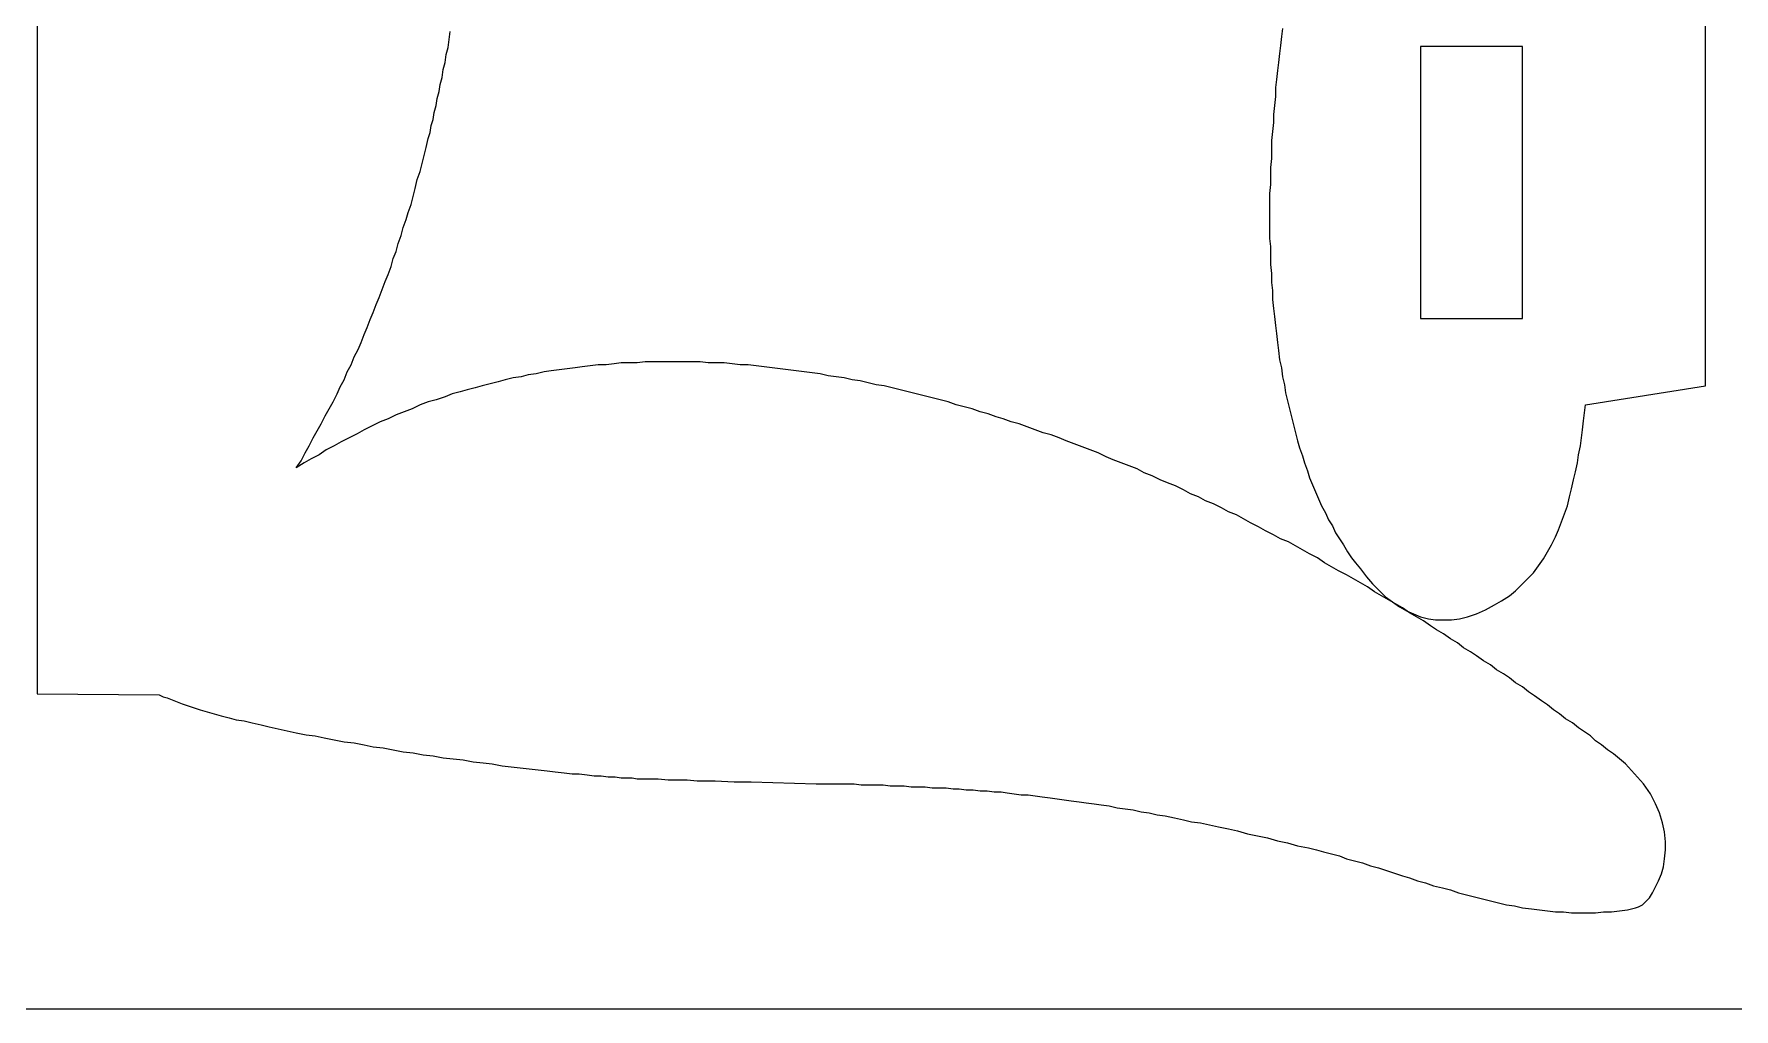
# Model space of a CAD drawing. Extents: x 11 to 591, y 39 to 419.
# Drawn here: x 205.69 to 248.18, y 38.96 to 63.32 of the extents above; entities that cross this region are included whole.
import ezdxf

# ---------------------------------------------------------------- set-up
doc = ezdxf.new("R2010")
doc.units = 0
doc.layers.get('0').update_dxf_attribs({"linetype": 'CONTINUOUS'})

msp = doc.modelspace()

# ---------------------------------------------------------------- linework, layer by layer
at = {"color": 3}
for p, q in [((247.465419, 54.530266), (247.465419, 81.630266)), ((205.765419, 73.930266), (205.765419, 46.830266)), ((216.065419, 63.180266), (216.090419, 63.380266)), ((236.890419, 63.455266), (236.865419, 63.255266)), ((215.990419, 62.805266), (216.040419, 62.980266)), ((216.040419, 62.980266), (216.065419, 63.180266)), ((236.840419, 63.030266), (236.815419, 62.830266)), ((236.865419, 63.255266), (236.840419, 63.030266)), ((215.915419, 62.430266), (215.965419, 62.605266)), ((215.965419, 62.605266), (215.990419, 62.805266)), ((236.790419, 62.605266), (236.765419, 62.405266)), ((236.815419, 62.830266), (236.790419, 62.605266)), ((215.815419, 61.880266), (215.840419, 62.055266)), ((215.840419, 62.055266), (215.890419, 62.230266)), ((215.890419, 62.230266), (215.915419, 62.430266)), ((236.740419, 62.180266), (236.715419, 61.980266)), ((236.765419, 62.405266), (236.740419, 62.180266)), ((215.740419, 61.530266), (215.765419, 61.705266)), ((215.765419, 61.705266), (215.815419, 61.880266)), ((236.715419, 61.755266), (236.690419, 61.530266)), ((236.715419, 61.980266), (236.715419, 61.755266)), ((215.665419, 61.180266), (215.690419, 61.355266)), ((215.690419, 61.355266), (215.740419, 61.530266)), ((236.690419, 61.530266), (236.665419, 61.305266)), ((236.665419, 61.305266), (236.665419, 61.105266)), ((215.540419, 60.705266), (215.590419, 60.855266)), ((215.590419, 60.855266), (215.615419, 61.030266)), ((215.615419, 61.030266), (215.665419, 61.180266)), ((236.640419, 60.880266), (236.615419, 60.655266)), ((236.665419, 61.105266), (236.640419, 60.880266)), ((215.440419, 60.280266), (215.490419, 60.480266)), ((215.490419, 60.480266), (215.540419, 60.705266)), ((236.615419, 60.655266), (236.615419, 60.430266)), ((236.615419, 60.430266), (236.615419, 60.205266)), ((215.340419, 59.880266), (215.390419, 60.080266)), ((215.390419, 60.080266), (215.440419, 60.280266)), ((236.615419, 60.205266), (236.590419, 59.980266)), ((236.590419, 59.980266), (236.590419, 59.780266)), ((215.215419, 59.455266), (215.265419, 59.680266)), ((215.265419, 59.680266), (215.340419, 59.880266)), ((236.590419, 59.555266), (236.565419, 59.330266)), ((236.590419, 59.780266), (236.590419, 59.555266)), ((215.115419, 59.055266), (215.165419, 59.255266)), ((215.165419, 59.255266), (215.215419, 59.455266)), ((236.565419, 59.330266), (236.565419, 59.105266)), ((236.565419, 59.105266), (236.565419, 58.880266)), ((214.915419, 58.480266), (214.990419, 58.680266)), ((214.990419, 58.680266), (215.040419, 58.855266)), ((215.040419, 58.855266), (215.115419, 59.055266)), ((236.565419, 58.880266), (236.565419, 58.655266)), ((236.565419, 58.655266), (236.565419, 58.430266)), ((214.790419, 58.080266), (214.865419, 58.280266)), ((214.865419, 58.280266), (214.915419, 58.480266)), ((236.565419, 58.430266), (236.565419, 58.205266)), ((214.665419, 57.705266), (214.740419, 57.880266)), ((214.740419, 57.880266), (214.790419, 58.080266)), ((236.565419, 58.205266), (236.590419, 58.005266)), ((236.590419, 58.005266), (236.590419, 57.780266)), ((214.540419, 57.305266), (214.615419, 57.505266)), ((214.615419, 57.505266), (214.665419, 57.705266)), ((236.590419, 57.780266), (236.590419, 57.555266)), ((236.590419, 57.555266), (236.615419, 57.330266)), ((214.390419, 56.930266), (214.465419, 57.130266)), ((214.465419, 57.130266), (214.540419, 57.305266)), ((236.615419, 57.330266), (236.615419, 57.105266)), ((236.615419, 57.105266), (236.640419, 56.905266)), ((214.165419, 56.355266), (214.240419, 56.555266)), ((214.240419, 56.555266), (214.315419, 56.730266)), ((214.315419, 56.730266), (214.390419, 56.930266)), ((236.640419, 56.905266), (236.640419, 56.680266)), ((236.640419, 56.680266), (236.665419, 56.455266)), ((214.015419, 55.980266), (214.090419, 56.180266)), ((214.090419, 56.180266), (214.165419, 56.355266)), ((236.665419, 56.455266), (236.690419, 56.255266)), ((236.690419, 56.255266), (236.715419, 56.030266)), ((213.865419, 55.605266), (213.940419, 55.805266)), ((213.940419, 55.805266), (214.015419, 55.980266)), ((236.715419, 56.030266), (236.740419, 55.830266)), ((236.740419, 55.830266), (236.765419, 55.605266)), ((213.615419, 55.055266), (213.690419, 55.255266)), ((213.690419, 55.255266), (213.790419, 55.430266)), ((213.790419, 55.430266), (213.865419, 55.605266)), ((236.765419, 55.605266), (236.790419, 55.405266)), ((236.790419, 55.405266), (236.815419, 55.180266)), ((213.440419, 54.680266), (213.515419, 54.880266)), ((213.515419, 54.880266), (213.615419, 55.055266)), ((218.240419, 54.830266), (218.040419, 54.805266)), ((218.440419, 54.880266), (218.240419, 54.830266)), ((218.615419, 54.905266), (218.440419, 54.880266)), ((218.815419, 54.930266), (218.615419, 54.905266)), ((219.015419, 54.955266), (218.815419, 54.930266)), ((219.215419, 54.980266), (219.015419, 54.955266)), ((219.390419, 55.005266), (219.215419, 54.980266)), ((219.590419, 55.030266), (219.390419, 55.005266)), ((219.790419, 55.055266), (219.590419, 55.030266)), ((219.990419, 55.055266), (219.790419, 55.055266)), ((220.190419, 55.080266), (219.990419, 55.055266)), ((220.365419, 55.105266), (220.190419, 55.080266)), ((220.565419, 55.105266), (220.365419, 55.105266)), ((220.765419, 55.105266), (220.565419, 55.105266)), ((220.965419, 55.130266), (220.765419, 55.105266)), ((221.165419, 55.130266), (220.965419, 55.130266)), ((221.365419, 55.130266), (221.165419, 55.130266)), ((221.565419, 55.130266), (221.365419, 55.130266)), ((221.765419, 55.130266), (221.565419, 55.130266)), ((221.965419, 55.130266), (221.765419, 55.130266)), ((222.140419, 55.130266), (221.965419, 55.130266)), ((222.340419, 55.130266), (222.140419, 55.130266)), ((222.540419, 55.105266), (222.340419, 55.130266)), ((222.740419, 55.105266), (222.540419, 55.105266)), ((222.940419, 55.105266), (222.740419, 55.105266)), ((223.140419, 55.080266), (222.940419, 55.105266)), ((223.340419, 55.055266), (223.140419, 55.080266)), ((223.540419, 55.055266), (223.340419, 55.055266)), ((223.740419, 55.030266), (223.540419, 55.055266)), ((223.940419, 55.005266), (223.740419, 55.030266)), ((224.140419, 54.980266), (223.940419, 55.005266)), ((224.340419, 54.955266), (224.140419, 54.980266)), ((224.540419, 54.930266), (224.340419, 54.955266)), ((224.740419, 54.905266), (224.540419, 54.930266)), ((224.940419, 54.880266), (224.740419, 54.905266)), ((225.140419, 54.855266), (224.940419, 54.880266)), ((225.340419, 54.830266), (225.140419, 54.855266)), ((225.540419, 54.780266), (225.340419, 54.830266)), ((236.815419, 55.180266), (236.865419, 54.980266)), ((236.865419, 54.980266), (236.890419, 54.755266)), ((213.265419, 54.330266), (213.340419, 54.505266)), ((213.340419, 54.505266), (213.440419, 54.680266)), ((216.515419, 54.430266), (216.340419, 54.380266)), ((216.715419, 54.480266), (216.515419, 54.430266)), ((216.890419, 54.530266), (216.715419, 54.480266)), ((217.090419, 54.580266), (216.890419, 54.530266)), ((217.290419, 54.630266), (217.090419, 54.580266)), ((217.465419, 54.680266), (217.290419, 54.630266)), ((217.665419, 54.730266), (217.465419, 54.680266)), ((217.865419, 54.755266), (217.665419, 54.730266)), ((218.040419, 54.805266), (217.865419, 54.755266)), ((225.740419, 54.755266), (225.540419, 54.780266)), ((225.940419, 54.730266), (225.740419, 54.755266)), ((226.140419, 54.680266), (225.940419, 54.730266)), ((226.340419, 54.655266), (226.140419, 54.680266)), ((226.540419, 54.605266), (226.340419, 54.655266)), ((226.740419, 54.555266), (226.540419, 54.605266)), ((226.940419, 54.530266), (226.740419, 54.555266)), ((227.140419, 54.480266), (226.940419, 54.530266)), ((227.340419, 54.430266), (227.140419, 54.480266)), ((227.540419, 54.380266), (227.340419, 54.430266)), ((236.890419, 54.755266), (236.940419, 54.555266)), ((236.940419, 54.555266), (236.965419, 54.355266)), ((244.465419, 54.055266), (247.465419, 54.530266)), ((213.065419, 53.955266), (213.165419, 54.130266)), ((213.165419, 54.130266), (213.265419, 54.330266)), ((215.340419, 54.055266), (215.140419, 53.955266)), ((215.540419, 54.130266), (215.340419, 54.055266)), ((215.740419, 54.180266), (215.540419, 54.130266)), ((215.965419, 54.255266), (215.740419, 54.180266)), ((216.140419, 54.330266), (215.965419, 54.255266)), ((216.340419, 54.380266), (216.140419, 54.330266)), ((227.740419, 54.330266), (227.540419, 54.380266)), ((227.940419, 54.280266), (227.740419, 54.330266)), ((228.140419, 54.230266), (227.940419, 54.280266)), ((228.340419, 54.180266), (228.140419, 54.230266)), ((228.540419, 54.130266), (228.340419, 54.180266)), ((228.740419, 54.055266), (228.540419, 54.130266)), ((228.940419, 54.005266), (228.740419, 54.055266)), ((229.140419, 53.955266), (228.940419, 54.005266)), ((236.965419, 54.355266), (237.015419, 54.155266)), ((237.015419, 54.155266), (237.065419, 53.955266)), ((244.440419, 53.855266), (244.465419, 54.055266)), ((212.765419, 53.405266), (212.865419, 53.580266)), ((212.865419, 53.580266), (212.965419, 53.780266)), ((212.965419, 53.780266), (213.065419, 53.955266)), ((214.340419, 53.630266), (214.140419, 53.530266)), ((214.540419, 53.705266), (214.340419, 53.630266)), ((214.740419, 53.805266), (214.540419, 53.705266)), ((214.940419, 53.880266), (214.740419, 53.805266)), ((215.140419, 53.955266), (214.940419, 53.880266)), ((229.340419, 53.880266), (229.140419, 53.955266)), ((229.540419, 53.830266), (229.340419, 53.880266)), ((229.740419, 53.755266), (229.540419, 53.830266)), ((229.915419, 53.705266), (229.740419, 53.755266)), ((230.115419, 53.630266), (229.915419, 53.705266)), ((230.315419, 53.580266), (230.115419, 53.630266)), ((230.515419, 53.505266), (230.315419, 53.580266)), ((237.065419, 53.955266), (237.115419, 53.755266)), ((237.115419, 53.755266), (237.165419, 53.555266)), ((237.165419, 53.555266), (237.215419, 53.355266)), ((244.390419, 53.430266), (244.415419, 53.655266)), ((244.415419, 53.655266), (244.440419, 53.855266)), ((212.565419, 53.030266), (212.665419, 53.230266)), ((212.665419, 53.230266), (212.765419, 53.405266)), ((213.365419, 53.130266), (213.190419, 53.030266)), ((213.565419, 53.230266), (213.365419, 53.130266)), ((213.765419, 53.330266), (213.565419, 53.230266)), ((213.940419, 53.430266), (213.765419, 53.330266)), ((214.140419, 53.530266), (213.940419, 53.430266)), ((230.715419, 53.430266), (230.515419, 53.505266)), ((230.915419, 53.355266), (230.715419, 53.430266)), ((231.115419, 53.305266), (230.915419, 53.355266)), ((231.315419, 53.230266), (231.115419, 53.305266)), ((231.490419, 53.155266), (231.315419, 53.230266)), ((231.690419, 53.080266), (231.490419, 53.155266)), ((237.215419, 53.355266), (237.265419, 53.155266)), ((237.265419, 53.155266), (237.315419, 52.980266)), ((244.340419, 53.030266), (244.365419, 53.230266)), ((244.365419, 53.230266), (244.390419, 53.430266)), ((212.365419, 52.655266), (212.465419, 52.855266)), ((212.615419, 52.705266), (212.440419, 52.605266)), ((212.465419, 52.855266), (212.565419, 53.030266)), ((212.815419, 52.805266), (212.615419, 52.705266)), ((212.990419, 52.930266), (212.815419, 52.805266)), ((213.190419, 53.030266), (212.990419, 52.930266)), ((231.890419, 53.005266), (231.690419, 53.080266)), ((232.090419, 52.930266), (231.890419, 53.005266)), ((232.290419, 52.855266), (232.090419, 52.930266)), ((232.490419, 52.755266), (232.290419, 52.855266)), ((232.665419, 52.680266), (232.490419, 52.755266)), ((237.315419, 52.980266), (237.390419, 52.780266)), ((237.390419, 52.780266), (237.440419, 52.605266)), ((244.265419, 52.605266), (244.290419, 52.805266)), ((244.290419, 52.805266), (244.340419, 53.030266)), ((212.240419, 52.480266), (212.365419, 52.655266)), ((212.440419, 52.605266), (212.240419, 52.480266)), ((232.865419, 52.605266), (232.665419, 52.680266)), ((233.065419, 52.530266), (232.865419, 52.605266)), ((233.265419, 52.455266), (233.065419, 52.530266)), ((233.440419, 52.355266), (233.265419, 52.455266)), ((233.640419, 52.280266), (233.440419, 52.355266)), ((233.840419, 52.180266), (233.640419, 52.280266)), ((237.440419, 52.605266), (237.515419, 52.405266)), ((237.515419, 52.405266), (237.565419, 52.230266)), ((244.165419, 52.180266), (244.215419, 52.380266)), ((244.215419, 52.380266), (244.265419, 52.605266)), ((234.015419, 52.105266), (233.840419, 52.180266)), ((234.215419, 52.030266), (234.015419, 52.105266)), ((234.415419, 51.930266), (234.215419, 52.030266)), ((234.590419, 51.830266), (234.415419, 51.930266)), ((237.565419, 52.230266), (237.640419, 52.055266)), ((237.640419, 52.055266), (237.715419, 51.880266)), ((237.715419, 51.880266), (237.790419, 51.705266)), ((244.065419, 51.755266), (244.115419, 51.955266)), ((244.115419, 51.955266), (244.165419, 52.180266)), ((234.790419, 51.755266), (234.590419, 51.830266)), ((234.965419, 51.655266), (234.790419, 51.755266)), ((235.165419, 51.580266), (234.965419, 51.655266)), ((235.365419, 51.480266), (235.165419, 51.580266)), ((235.540419, 51.380266), (235.365419, 51.480266)), ((237.790419, 51.705266), (237.865419, 51.530266)), ((237.865419, 51.530266), (237.965419, 51.355266)), ((243.940419, 51.330266), (244.015419, 51.530266)), ((244.015419, 51.530266), (244.065419, 51.755266)), ((235.740419, 51.305266), (235.540419, 51.380266)), ((235.915419, 51.205266), (235.740419, 51.305266)), ((236.090419, 51.105266), (235.915419, 51.205266)), ((236.290419, 51.005266), (236.090419, 51.105266)), ((236.465419, 50.905266), (236.290419, 51.005266)), ((237.965419, 51.355266), (238.040419, 51.180266)), ((238.040419, 51.180266), (238.140419, 51.030266)), ((238.140419, 51.030266), (238.215419, 50.855266)), ((243.790419, 50.930266), (243.865419, 51.130266)), ((243.865419, 51.130266), (243.940419, 51.330266)), ((236.665419, 50.805266), (236.465419, 50.905266)), ((236.840419, 50.705266), (236.665419, 50.805266)), ((237.040419, 50.630266), (236.840419, 50.705266)), ((237.215419, 50.530266), (237.040419, 50.630266)), ((238.215419, 50.855266), (238.315419, 50.705266)), ((238.315419, 50.705266), (238.415419, 50.555266)), ((243.615419, 50.555266), (243.715419, 50.755266)), ((243.715419, 50.755266), (243.790419, 50.930266)), ((237.390419, 50.430266), (237.215419, 50.530266)), ((237.565419, 50.330266), (237.390419, 50.430266)), ((237.765419, 50.230266), (237.565419, 50.330266)), ((237.940419, 50.105266), (237.765419, 50.230266)), ((238.415419, 50.555266), (238.515419, 50.380266)), ((238.515419, 50.380266), (238.615419, 50.230266)), ((238.615419, 50.230266), (238.715419, 50.105266)), ((243.290419, 50.030266), (243.415419, 50.205266)), ((243.415419, 50.205266), (243.515419, 50.380266)), ((243.515419, 50.380266), (243.615419, 50.555266)), ((238.115419, 50.005266), (237.940419, 50.105266)), ((238.290419, 49.905266), (238.115419, 50.005266)), ((238.490419, 49.805266), (238.290419, 49.905266)), ((238.665419, 49.705266), (238.490419, 49.805266)), ((238.715419, 50.105266), (238.840419, 49.955266)), ((238.840419, 49.955266), (238.990419, 49.755266)), ((238.990419, 49.755266), (239.140419, 49.580266)), ((243.015419, 49.705266), (243.165419, 49.855266)), ((243.165419, 49.855266), (243.290419, 50.030266)), ((238.840419, 49.605266), (238.665419, 49.705266)), ((239.015419, 49.505266), (238.840419, 49.605266)), ((239.190419, 49.380266), (239.015419, 49.505266)), ((239.140419, 49.580266), (239.315419, 49.405266)), ((239.365419, 49.280266), (239.190419, 49.380266)), ((239.315419, 49.405266), (239.465419, 49.255266)), ((242.565419, 49.280266), (242.715419, 49.405266)), ((242.715419, 49.405266), (242.865419, 49.555266)), ((242.865419, 49.555266), (243.015419, 49.705266)), ((239.540419, 49.180266), (239.365419, 49.280266)), ((239.465419, 49.255266), (239.640419, 49.130266)), ((239.715419, 49.080266), (239.540419, 49.180266)), ((239.640419, 49.130266), (239.815419, 49.005266)), ((239.890419, 48.980266), (239.715419, 49.080266)), ((239.815419, 49.005266), (239.990419, 48.905266)), ((240.065419, 48.855266), (239.890419, 48.980266)), ((239.990419, 48.905266), (240.165419, 48.830266)), ((241.740419, 48.830266), (241.965419, 48.930266)), ((241.965419, 48.930266), (242.190419, 49.055266)), ((242.190419, 49.055266), (242.365419, 49.155266)), ((242.365419, 49.155266), (242.565419, 49.280266)), ((240.240419, 48.755266), (240.065419, 48.855266)), ((240.165419, 48.830266), (240.340419, 48.755266)), ((240.415419, 48.655266), (240.240419, 48.755266)), ((240.340419, 48.755266), (240.540419, 48.705266)), ((240.590419, 48.530266), (240.415419, 48.655266)), ((240.540419, 48.705266), (240.715419, 48.680266)), ((240.740419, 48.430266), (240.590419, 48.530266)), ((240.715419, 48.680266), (240.915419, 48.680266)), ((240.915419, 48.680266), (241.115419, 48.680266)), ((241.115419, 48.680266), (241.315419, 48.705266)), ((241.315419, 48.705266), (241.515419, 48.755266)), ((241.515419, 48.755266), (241.740419, 48.830266)), ((240.915419, 48.330266), (240.740419, 48.430266)), ((241.090419, 48.205266), (240.915419, 48.330266)), ((241.265419, 48.105266), (241.090419, 48.205266)), ((241.415419, 47.980266), (241.265419, 48.105266)), ((241.590419, 47.880266), (241.415419, 47.980266)), ((241.740419, 47.780266), (241.590419, 47.880266)), ((241.915419, 47.655266), (241.740419, 47.780266)), ((242.090419, 47.555266), (241.915419, 47.655266)), ((242.240419, 47.430266), (242.090419, 47.555266)), ((242.415419, 47.330266), (242.240419, 47.430266)), ((242.565419, 47.230266), (242.415419, 47.330266)), ((242.715419, 47.105266), (242.565419, 47.230266)), ((205.765419, 46.830266), (208.815419, 46.805266)), ((208.815419, 46.805266), (208.915419, 46.755266)), ((208.915419, 46.755266), (209.015419, 46.730266)), ((242.890419, 47.005266), (242.715419, 47.105266)), ((243.040419, 46.880266), (242.890419, 47.005266)), ((243.190419, 46.780266), (243.040419, 46.880266)), ((243.365419, 46.655266), (243.190419, 46.780266)), ((209.015419, 46.730266), (209.140419, 46.680266)), ((209.140419, 46.680266), (209.265419, 46.630266)), ((209.265419, 46.630266), (209.390419, 46.580266)), ((209.390419, 46.580266), (209.540419, 46.530266)), ((209.540419, 46.530266), (209.690419, 46.480266)), ((209.690419, 46.480266), (209.840419, 46.430266)), ((209.840419, 46.430266), (210.015419, 46.380266)), ((210.015419, 46.380266), (210.190419, 46.330266)), ((210.190419, 46.330266), (210.365419, 46.280266)), ((243.515419, 46.555266), (243.365419, 46.655266)), ((243.665419, 46.430266), (243.515419, 46.555266)), ((243.815419, 46.330266), (243.665419, 46.430266)), ((243.965419, 46.205266), (243.815419, 46.330266)), ((210.365419, 46.280266), (210.565419, 46.230266)), ((210.565419, 46.230266), (210.740419, 46.180266)), ((210.740419, 46.180266), (210.940419, 46.155266)), ((210.940419, 46.155266), (211.140419, 46.105266)), ((211.140419, 46.105266), (211.365419, 46.055266)), ((211.365419, 46.055266), (211.565419, 46.005266)), ((211.565419, 46.005266), (211.790419, 45.955266)), ((211.790419, 45.955266), (212.015419, 45.905266)), ((212.015419, 45.905266), (212.240419, 45.855266)), ((244.140419, 46.105266), (243.965419, 46.205266)), ((244.290419, 45.980266), (244.140419, 46.105266)), ((244.440419, 45.880266), (244.290419, 45.980266)), ((212.240419, 45.855266), (212.490419, 45.805266)), ((212.490419, 45.805266), (212.715419, 45.780266)), ((212.715419, 45.780266), (212.940419, 45.730266)), ((212.940419, 45.730266), (213.190419, 45.680266)), ((213.190419, 45.680266), (213.440419, 45.630266)), ((213.440419, 45.630266), (213.690419, 45.605266)), ((213.690419, 45.605266), (213.940419, 45.555266)), ((213.940419, 45.555266), (214.165419, 45.505266)), ((214.165419, 45.505266), (214.415419, 45.480266)), ((214.415419, 45.480266), (214.665419, 45.430266)), ((244.590419, 45.780266), (244.440419, 45.880266)), ((244.715419, 45.655266), (244.590419, 45.780266)), ((244.865419, 45.555266), (244.715419, 45.655266)), ((245.015419, 45.430266), (244.865419, 45.555266)), ((214.665419, 45.430266), (214.915419, 45.380266)), ((214.915419, 45.380266), (215.165419, 45.355266)), ((215.165419, 45.355266), (215.415419, 45.305266)), ((215.415419, 45.305266), (215.665419, 45.280266)), ((215.665419, 45.280266), (215.915419, 45.230266)), ((215.915419, 45.230266), (216.165419, 45.205266)), ((216.165419, 45.205266), (216.415419, 45.180266)), ((216.415419, 45.180266), (216.665419, 45.130266)), ((216.665419, 45.130266), (216.915419, 45.105266)), ((216.915419, 45.105266), (217.140419, 45.080266)), ((217.140419, 45.080266), (217.390419, 45.030266)), ((245.165419, 45.330266), (245.015419, 45.430266)), ((245.465419, 45.080266), (245.165419, 45.330266)), ((245.690419, 44.830266), (245.465419, 45.080266)), ((217.390419, 45.030266), (217.615419, 45.005266)), ((217.615419, 45.005266), (217.840419, 44.980266)), ((217.840419, 44.980266), (218.065419, 44.955266)), ((218.065419, 44.955266), (218.290419, 44.930266)), ((218.290419, 44.930266), (218.515419, 44.905266)), ((218.515419, 44.905266), (218.715419, 44.880266)), ((218.715419, 44.880266), (218.940419, 44.855266)), ((218.940419, 44.855266), (219.140419, 44.830266)), ((219.140419, 44.830266), (219.315419, 44.830266)), ((219.315419, 44.830266), (219.515419, 44.805266)), ((219.515419, 44.805266), (219.690419, 44.780266)), ((219.690419, 44.780266), (219.865419, 44.780266)), ((219.865419, 44.780266), (220.040419, 44.755266)), ((220.040419, 44.755266), (220.215419, 44.755266)), ((220.215419, 44.755266), (220.365419, 44.730266)), ((220.365419, 44.730266), (220.515419, 44.730266)), ((220.515419, 44.730266), (220.640419, 44.730266)), ((220.640419, 44.730266), (220.765419, 44.705266)), ((220.765419, 44.705266), (221.040419, 44.705266)), ((221.040419, 44.705266), (221.290419, 44.705266)), ((221.290419, 44.705266), (221.540419, 44.680266)), ((221.540419, 44.680266), (221.790419, 44.680266)), ((221.790419, 44.680266), (222.015419, 44.680266)), ((222.015419, 44.680266), (222.265419, 44.655266)), ((222.265419, 44.655266), (222.490419, 44.655266)), ((222.490419, 44.655266), (222.715419, 44.655266)), ((222.715419, 44.655266), (223.190419, 44.630266)), ((223.190419, 44.630266), (223.615419, 44.630266)), ((223.615419, 44.630266), (225.240419, 44.580266)), ((245.915419, 44.580266), (245.690419, 44.830266)), ((225.240419, 44.580266), (225.640419, 44.580266)), ((225.640419, 44.580266), (226.015419, 44.580266)), ((226.015419, 44.580266), (226.190419, 44.580266)), ((226.190419, 44.580266), (226.365419, 44.555266)), ((226.365419, 44.555266), (226.565419, 44.555266)), ((226.565419, 44.555266), (226.740419, 44.555266)), ((226.740419, 44.555266), (226.915419, 44.555266)), ((226.915419, 44.555266), (227.090419, 44.530266)), ((227.090419, 44.530266), (227.265419, 44.530266)), ((227.265419, 44.530266), (227.440419, 44.530266)), ((227.440419, 44.530266), (227.615419, 44.505266)), ((227.615419, 44.505266), (227.790419, 44.505266)), ((227.790419, 44.505266), (227.965419, 44.505266)), ((227.965419, 44.505266), (228.140419, 44.480266)), ((228.140419, 44.480266), (228.315419, 44.480266)), ((228.315419, 44.480266), (228.490419, 44.480266)), ((228.490419, 44.480266), (228.665419, 44.455266)), ((228.665419, 44.455266), (228.815419, 44.455266)), ((228.815419, 44.455266), (228.990419, 44.430266)), ((228.990419, 44.430266), (229.165419, 44.430266)), ((229.165419, 44.430266), (229.340419, 44.405266)), ((229.340419, 44.405266), (229.515419, 44.405266)), ((229.515419, 44.405266), (229.690419, 44.380266)), ((229.690419, 44.380266), (229.865419, 44.380266)), ((229.865419, 44.380266), (230.015419, 44.355266)), ((230.015419, 44.355266), (230.190419, 44.330266)), ((230.190419, 44.330266), (230.365419, 44.305266)), ((230.365419, 44.305266), (230.540419, 44.305266)), ((230.540419, 44.305266), (230.715419, 44.280266)), ((230.715419, 44.280266), (230.890419, 44.255266)), ((230.890419, 44.255266), (231.090419, 44.230266)), ((231.090419, 44.230266), (231.265419, 44.205266)), ((231.265419, 44.205266), (231.440419, 44.180266)), ((246.090419, 44.330266), (245.915419, 44.580266)), ((246.215419, 44.080266), (246.090419, 44.330266)), ((231.440419, 44.180266), (231.615419, 44.155266)), ((231.615419, 44.155266), (231.815419, 44.130266)), ((231.815419, 44.130266), (231.990419, 44.105266)), ((231.990419, 44.105266), (232.190419, 44.080266)), ((232.190419, 44.080266), (232.365419, 44.055266)), ((232.365419, 44.055266), (232.565419, 44.030266)), ((232.565419, 44.030266), (232.765419, 43.980266)), ((232.765419, 43.980266), (232.965419, 43.955266)), ((232.965419, 43.955266), (233.165419, 43.930266)), ((233.165419, 43.930266), (233.365419, 43.880266)), ((233.365419, 43.880266), (233.565419, 43.855266)), ((233.565419, 43.855266), (233.765419, 43.805266)), ((233.765419, 43.805266), (233.965419, 43.780266)), ((233.965419, 43.780266), (234.190419, 43.730266)), ((246.315419, 43.855266), (246.215419, 44.080266)), ((246.390419, 43.605266), (246.315419, 43.855266)), ((234.190419, 43.730266), (234.415419, 43.680266)), ((234.415419, 43.680266), (234.615419, 43.630266)), ((234.615419, 43.630266), (234.840419, 43.605266)), ((234.840419, 43.605266), (235.065419, 43.555266)), ((235.065419, 43.555266), (235.290419, 43.505266)), ((235.290419, 43.505266), (235.540419, 43.455266)), ((235.540419, 43.455266), (235.765419, 43.405266)), ((235.765419, 43.405266), (236.015419, 43.330266)), ((246.440419, 43.380266), (246.390419, 43.605266)), ((246.465419, 43.130266), (246.440419, 43.380266)), ((236.015419, 43.330266), (236.265419, 43.280266)), ((236.265419, 43.280266), (236.515419, 43.230266)), ((236.515419, 43.230266), (236.765419, 43.155266)), ((236.765419, 43.155266), (237.015419, 43.105266)), ((237.015419, 43.105266), (237.265419, 43.030266)), ((237.265419, 43.030266), (237.540419, 42.980266)), ((237.540419, 42.980266), (237.740419, 42.930266)), ((237.740419, 42.930266), (237.915419, 42.880266)), ((246.440419, 42.705266), (246.465419, 42.930266)), ((246.465419, 42.930266), (246.465419, 43.130266)), ((237.915419, 42.880266), (238.115419, 42.830266)), ((238.115419, 42.830266), (238.315419, 42.780266)), ((238.315419, 42.780266), (238.490419, 42.705266)), ((238.490419, 42.705266), (238.690419, 42.655266)), ((238.690419, 42.655266), (238.890419, 42.605266)), ((238.890419, 42.605266), (239.090419, 42.530266)), ((239.090419, 42.530266), (239.290419, 42.480266)), ((246.365419, 42.330266), (246.415419, 42.505266)), ((246.415419, 42.505266), (246.440419, 42.705266)), ((239.290419, 42.480266), (239.890419, 42.280266)), ((239.890419, 42.280266), (240.065419, 42.230266)), ((240.065419, 42.230266), (240.265419, 42.155266)), ((240.265419, 42.155266), (240.465419, 42.105266)), ((240.465419, 42.105266), (240.665419, 42.030266)), ((246.215419, 42.005266), (246.290419, 42.155266)), ((246.290419, 42.155266), (246.365419, 42.330266)), ((240.665419, 42.030266), (240.890419, 41.980266)), ((240.890419, 41.980266), (241.090419, 41.930266)), ((241.090419, 41.930266), (241.290419, 41.855266)), ((241.290419, 41.855266), (241.490419, 41.805266)), ((241.490419, 41.805266), (241.690419, 41.755266)), ((241.690419, 41.755266), (241.890419, 41.705266)), ((241.890419, 41.705266), (242.090419, 41.655266)), ((242.090419, 41.655266), (242.290419, 41.605266)), ((245.965419, 41.630266), (246.065419, 41.730266)), ((246.065419, 41.730266), (246.140419, 41.855266)), ((246.140419, 41.855266), (246.215419, 42.005266)), ((242.290419, 41.605266), (242.490419, 41.555266)), ((242.490419, 41.555266), (242.690419, 41.530266)), ((242.690419, 41.530266), (242.890419, 41.480266)), ((242.890419, 41.480266), (243.115419, 41.455266)), ((243.115419, 41.455266), (243.315419, 41.430266)), ((243.315419, 41.430266), (243.515419, 41.405266)), ((243.515419, 41.405266), (243.715419, 41.380266)), ((243.715419, 41.380266), (243.915419, 41.380266)), ((243.915419, 41.380266), (244.115419, 41.355266)), ((244.115419, 41.355266), (244.315419, 41.355266)), ((244.315419, 41.355266), (244.515419, 41.355266)), ((244.515419, 41.355266), (244.715419, 41.355266)), ((244.715419, 41.355266), (244.915419, 41.380266)), ((244.915419, 41.380266), (245.115419, 41.380266)), ((245.115419, 41.380266), (245.315419, 41.405266)), ((245.315419, 41.405266), (245.515419, 41.430266)), ((245.515419, 41.430266), (245.715419, 41.480266)), ((245.715419, 41.480266), (245.790419, 41.505266)), ((245.790419, 41.505266), (245.890419, 41.555266)), ((245.890419, 41.555266), (245.965419, 41.630266))]:
    msp.add_line(p, q, dxfattribs=at)
at = {"color": 7}
for p, q in [((240.340419, 63.005266), (240.340419, 56.205266)), ((242.890419, 63.005266), (240.340419, 63.005266)), ((242.890419, 56.205266), (242.890419, 63.005266)), ((240.340419, 56.205266), (242.890419, 56.205266))]:
    msp.add_line(p, q, dxfattribs=at)
at = {"color": 5}
msp.add_line((11.215419, 38.955266), (591.140419, 38.955266), dxfattribs=at)

doc.saveas('drawing.dxf')
